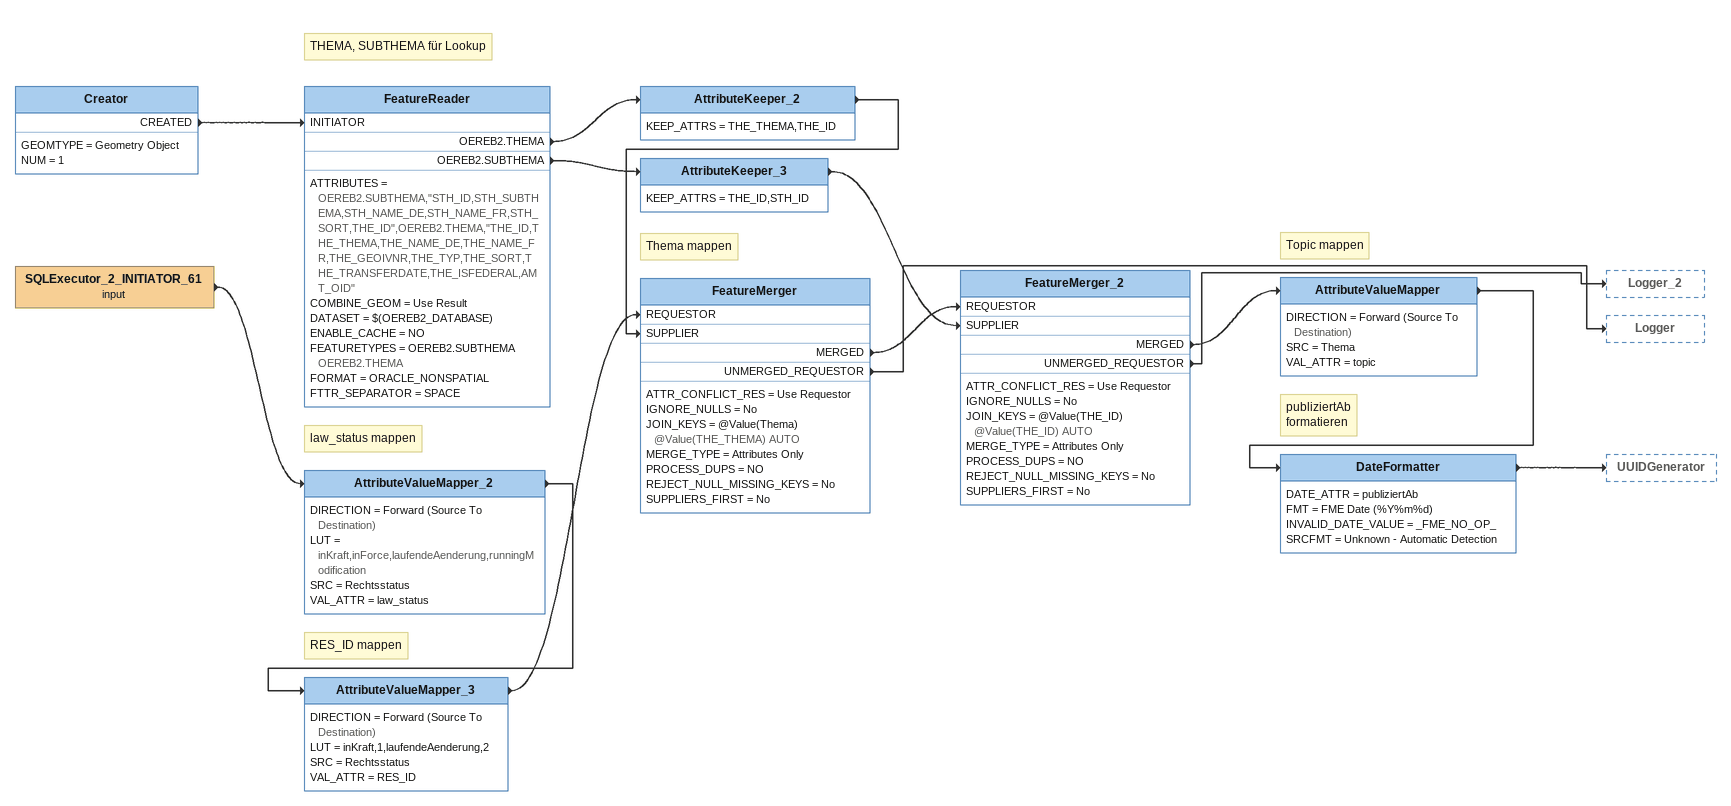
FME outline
Creator
    GEOMTYPE = Geometry Object
    NUM = 1
    CREATED -> FeatureReader [INITIATOR]
Note: THEMA, SUBTHEMA für Lookup
FeatureReader
    ATTRIBUTES = OEREB2.SUBTHEMA,"STH_ID,STH_SUBTHEMA,STH_NAME_DE,STH_NAME_FR,STH_SORT,THE_ID",OEREB2.THEMA,"THE_ID,THE_THEMA,THE_NAME_DE,THE_NAME_FR,THE_GEOIVNR,THE_TYP,THE_SORT,THE_TRANSFERDATE,THE_ISFEDERAL,AMT_OID"
    COMBINE_GEOM = Use Result
    DATASET = $(OEREB2_DATABASE)
    ENABLE_CACHE = NO
    FEATURETYPES = OEREB2.SUBTHEMA OEREB2.THEMA
    FORMAT = ORACLE_NONSPATIAL
    FTTR_SEPARATOR = SPACE
    OEREB2.THEMA -> AttributeKeeper_2
    OEREB2.SUBTHEMA -> AttributeKeeper_3
AttributeKeeper_2
    KEEP_ATTRS = THE_THEMA,THE_ID
    -> FeatureMerger [SUPPLIER]
AttributeKeeper_3
    KEEP_ATTRS = THE_ID,STH_ID
    -> FeatureMerger_2 [SUPPLIER]
SQLExecutor_2_INITIATOR_61 (input)
    -> AttributeValueMapper_2
Note: law_status mappen
AttributeValueMapper_2
    DIRECTION = Forward (Source To Destination)
    LUT = inKraft,inForce,laufendeAenderung,runningModification
    SRC = Rechtsstatus
    VAL_ATTR = law_status
    -> AttributeValueMapper_3
Note: RES_ID mappen
AttributeValueMapper_3
    DIRECTION = Forward (Source To Destination)
    LUT = inKraft,1,laufendeAenderung,2
    SRC = Rechtsstatus
    VAL_ATTR = RES_ID
    -> FeatureMerger [REQUESTOR]
Note: Thema mappen
FeatureMerger
    ATTR_CONFLICT_RES = Use Requestor
    IGNORE_NULLS = No
    JOIN_KEYS = @Value(Thema) @Value(THE_THEMA) AUTO
    MERGE_TYPE = Attributes Only
    PROCESS_DUPS = NO
    REJECT_NULL_MISSING_KEYS = No
    SUPPLIERS_FIRST = No
    MERGED -> FeatureMerger_2 [REQUESTOR]
    UNMERGED_REQUESTOR -> Logger
FeatureMerger_2
    ATTR_CONFLICT_RES = Use Requestor
    IGNORE_NULLS = No
    JOIN_KEYS = @Value(THE_ID) @Value(THE_ID) AUTO
    MERGE_TYPE = Attributes Only
    PROCESS_DUPS = NO
    REJECT_NULL_MISSING_KEYS = No
    SUPPLIERS_FIRST = No
    MERGED -> AttributeValueMapper
    UNMERGED_REQUESTOR -> Logger_2
Note: Topic mappen
AttributeValueMapper
    DIRECTION = Forward (Source To Destination)
    SRC = Thema
    VAL_ATTR = topic
    -> DateFormatter
Note: publiziertAb / formatieren
DateFormatter
    DATE_ATTR = publiziertAb
    FMT = FME Date (%Y%m%d)
    INVALID_DATE_VALUE = _FME_NO_OP_
    SRCFMT = Unknown - Automatic Detection
    -> UUIDGenerator
